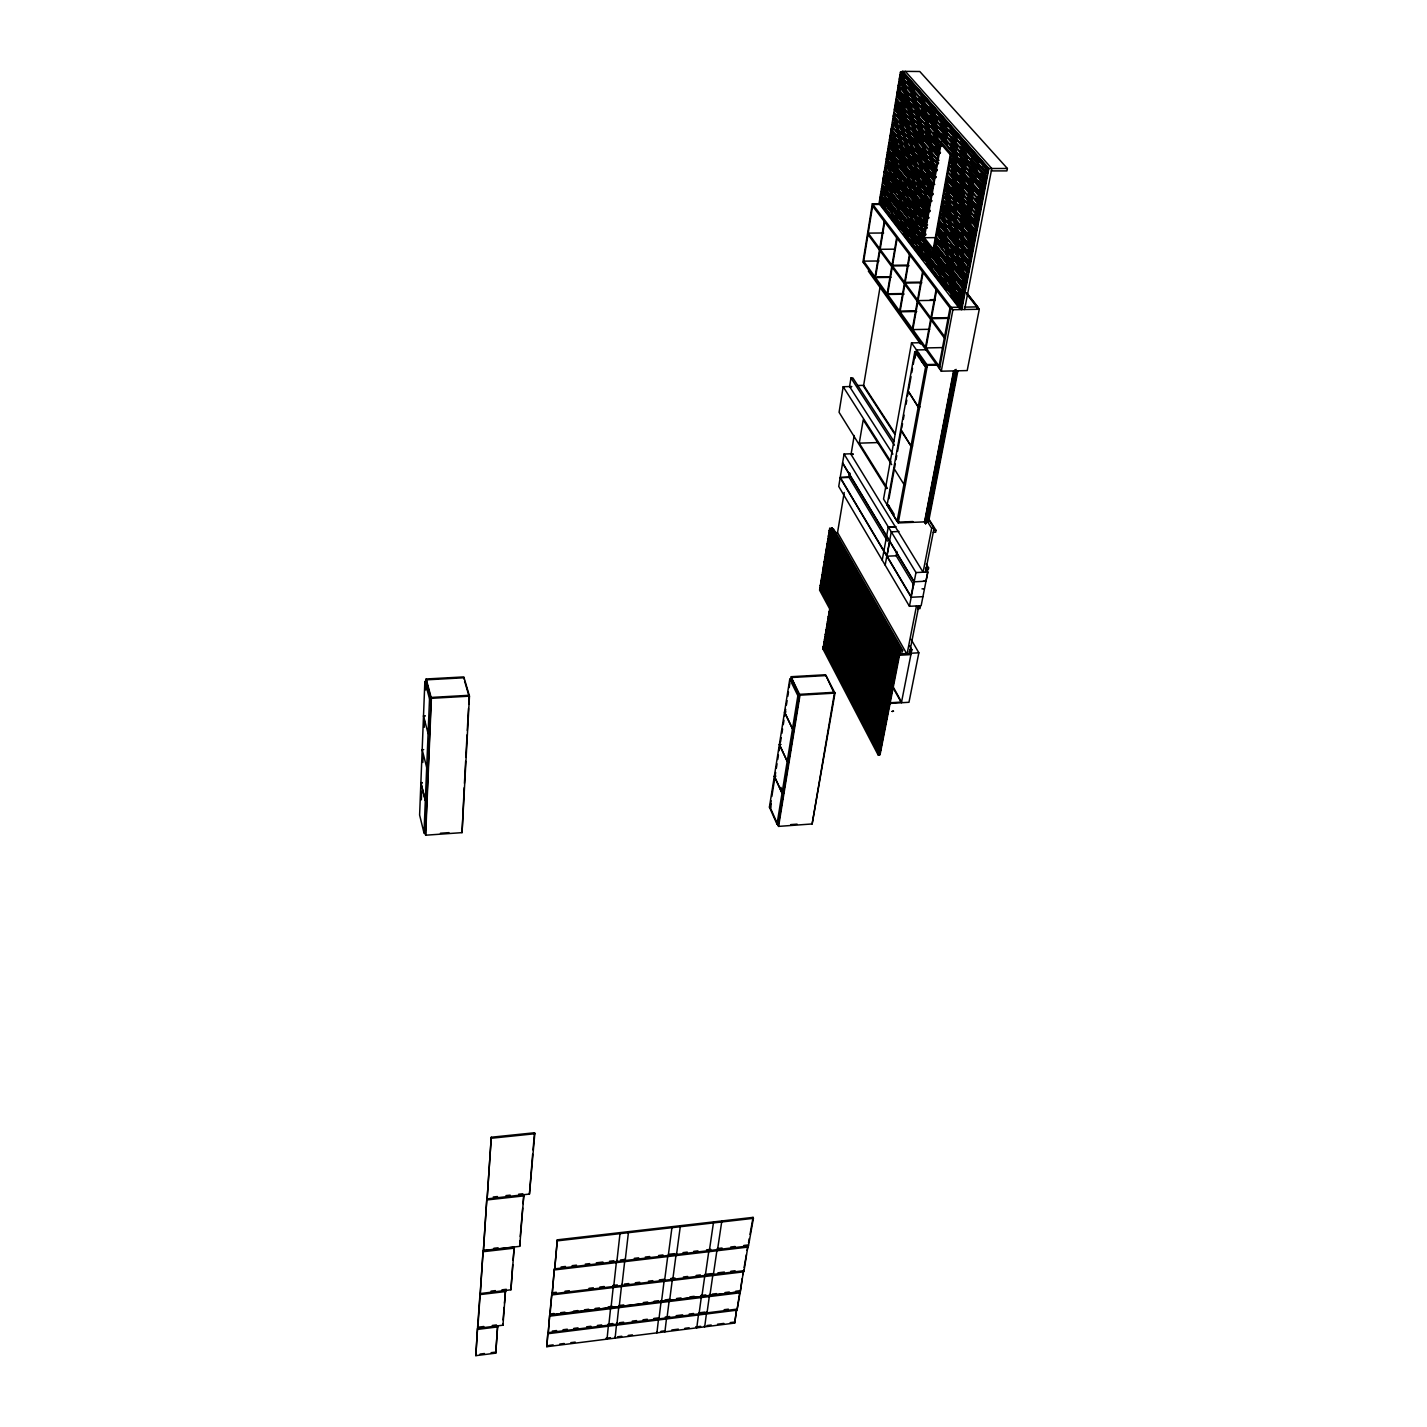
<?xml version="1.0" encoding="UTF-8"?>
<svg xmlns="http://www.w3.org/2000/svg" width="1427" height="1427" viewBox="0 0 1427 1427"><rect width="100%" height="100%" fill="white"/><g stroke="black" fill="none" stroke-linecap="round" stroke-linejoin="round"><path stroke-width="1.5" d="M426.37 681.464L424.854 681.535L419.609 815.013L423.997 832.904L425.46 832.815M421.357 799.833L421.696 791.057M422.838 762.482L423.105 755.9M424.229 727.324L424.497 720.742M425.728 689.972L426.156 678.984L463.811 676.915L469.465 696.162L462.045 832.637L425.674 835.205L423.944 828.249M426.227 684.246L426.388 679.841L464.06 677.771L464.007 679.038M423.997 832.904L429.527 698.855L424.854 681.535M425.442 834.296L431.15 697.446L469.198 695.288L468.734 704.082M425.674 835.205L431.382 698.32L426.156 678.984M464.203 787.704L462.045 832.637M464.435 783.316L465.63 761.304M465.862 756.899L467.057 734.887M467.289 730.499L468.484 708.488M504.48 1303.154L505.515 1290.525L502.982 1325.184L477.51 1328.376L475.833 1355.65L495.758 1353.135L497.631 1325.897L495.758 1353.135M477.599 1327.271L480.025 1293.576L510.92 1289.794L514.202 1247.127L483.111 1250.694L477.813 1328.269L477.599 1327.271L483.878 1326.504M491.263 1137.23L487.142 1198.698L491.263 1137.23L534.536 1132.77L534.804 1133.752L529.453 1194.06L486.821 1198.93L483.414 1250.516L519.713 1246.342L523.834 1194.863L523.067 1203.657M475.833 1355.65L477.51 1328.376M480.328 1293.433L483.111 1250.694M483.414 1250.516L486.821 1198.93M503.089 1319.975L504.123 1307.346M512.721 1264.661L510.92 1289.794M513.096 1260.273L514.202 1247.127M519.856 1240.955L519.713 1246.342M520.231 1236.567L522.692 1208.045M532.628 1154.3L529.453 1194.06M533.02 1150.001L534.536 1132.77M549.68 1315.141L548.253 1332.604L549.68 1315.141L739.775 1291.827L740.096 1292.791L737.188 1309.094L547.897 1332.711L546.809 1346.713L734.691 1323.061L736.671 1309.201L734.691 1323.061M742.807 1274.81L743.521 1270.851L740.292 1291.685L550.037 1315.016L549.787 1314.017L551.821 1293.932L744.038 1270.69L747.926 1246.092L747.159 1250.391M554.354 1268.906L552.195 1293.79L554.354 1268.906L748.462 1245.932L753.402 1218.337L753.064 1217.374L557.315 1239.831L554.728 1268.746L557.315 1239.831M546.809 1346.713L547.897 1332.711M550.037 1315.016L551.821 1293.932M668.3 1255.368L672.063 1226.667M769.421 807.129L789.773 679.163L791.164 679.091L799.281 695.609L778.339 824.092L777.001 824.182L769.421 807.129L770.758 807.04M770.455 805.149L771.151 800.797M771.846 796.444L775.664 772.506M776.359 768.154L777.037 763.802M777.733 759.449L778.428 755.097M779.124 750.727L779.82 746.375M780.515 742.022L781.211 737.67M781.889 733.317L782.585 728.965M783.28 724.613L783.976 720.26M784.672 715.908L785.706 709.38M786.402 705.027L787.098 700.675M787.793 696.322L788.489 691.952M789.167 687.6L789.862 683.248M770.491 808.181L771.186 803.829M881.208 203.74L872.325 203.793L862.96 261.997L941.267 371.198L967.203 370.574L979.279 309.267L966.561 292.981M851.634 386.503L843.179 386.735L839.076 412.296L886.542 488.658M863.46 262.693L872.842 204.471L881.725 204.418M777.001 824.182L797.871 695.698L789.773 679.163M959.729 308.767L879.05 203.526L879.424 201.136L960.21 306.234L959.729 308.767L961.423 308.731L954.699 299.973M962.083 305.36L960.371 305.396L879.567 200.333L879.96 197.943L881.529 197.943L892.339 211.927M962.726 301.989L961.013 302.007L880.084 197.14L880.477 194.75L882.047 194.732M961.655 298.635L880.602 193.947L880.994 191.539L962.155 296.085L961.655 298.635L963.368 298.6M899.385 209.198L883.099 188.328L881.511 188.328L881.119 190.736L962.315 295.246L964.028 295.211M964.67 291.821L962.957 291.839L881.654 187.526L882.047 185.118L923.572 238.255M892.214 192.146L884.151 181.889L882.564 181.889L882.171 184.315L923.715 237.417M925.962 234.082L924.304 234.099L882.707 181.086L883.099 178.66L885.15 178.66M924.892 230.782L883.224 177.858L883.616 175.432L925.338 228.266L926.997 228.266L918.899 218.028M899.242 189.202L885.739 172.185L884.151 172.203L883.759 174.629L925.481 227.446L927.14 227.428L924.446 224.021M926.069 224.093L884.276 171.383L884.669 168.957L886.274 168.957M926.676 220.757L884.811 168.136L885.204 165.693L927.122 218.242L928.781 218.224L922.003 209.751M900.883 179.356L887.326 162.446L885.739 162.446L885.329 164.89L927.265 217.403L928.923 217.386M927.853 214.05L885.864 161.626L886.274 159.182L887.862 159.182M926.034 205.595L930.119 210.661L928.46 210.679L886.399 158.361L886.791 155.918L888.397 155.918L897.922 167.708M929.048 207.307L886.934 155.097L887.326 152.635L889.413 152.635M929.655 203.918L887.469 151.815L887.862 149.353L889.467 149.353M931.92 200.529L930.243 200.547L888.004 148.533L888.397 146.071L890.002 146.071L906.395 166.174M930.85 197.14L888.539 145.251L888.932 142.771L890.537 142.771L919.291 177.876M897.94 147.819L891.072 139.489L889.467 139.471L889.075 141.951L931.456 193.751L933.115 193.751L930.386 190.397M932.063 190.344L889.61 138.651L890.02 136.171L891.625 136.171M932.669 186.937L890.145 135.351L890.555 132.872L892.16 132.872L894.997 136.296M933.258 183.512L890.68 132.033L891.09 129.554L892.696 129.554M933.882 180.087L891.233 128.715L891.625 126.218L893.248 126.236M936.166 176.663L934.489 176.663L891.768 125.398L892.178 122.9L934.935 174.076M897.191 122.972L894.337 119.565L892.713 119.565L892.303 122.062L935.095 173.22M937.378 169.777L935.702 169.777L892.856 118.726L893.266 116.211L894.872 116.229M936.308 166.335L893.391 115.373L893.801 112.876L936.772 163.73L938.449 163.73L935.595 160.341M908.892 124.738L895.978 109.522L894.354 109.522L893.944 112.037L936.933 162.874L938.609 162.874M937.539 159.396L894.497 108.666L894.907 106.151L896.513 106.169L906.591 117.977M938.163 155.935L895.032 105.313L895.442 102.78L897.066 102.798L905.717 112.894M940.464 152.457L938.77 152.457L895.585 101.941L895.995 99.408L897.619 99.426M912.638 112.804L898.172 96.037L896.548 96.019L896.138 98.552L939.394 148.961M941.695 145.465L940.001 145.465L896.691 95.181L897.101 92.63L898.725 92.648L911.764 107.703M940.625 141.969L897.244 91.792L897.654 89.241L899.278 89.259M984.862 186.669L983.096 186.669L897.797 88.403L898.207 85.852L899.831 85.852M982.65 179.731L985.558 183.048L983.792 183.048L898.35 84.996L898.76 82.445L900.383 82.463L906.199 89.098M986.253 179.427L984.487 179.427L898.903 81.589L899.313 79.038L900.954 79.038L905.307 84.015M986.949 175.789L985.183 175.806L899.456 78.182L899.866 75.613L901.507 75.631L904.415 78.931M987.645 172.168L985.879 172.168L900.009 74.757L900.437 72.188L902.06 72.206L988.162 169.421L986.396 169.438L900.437 72.188M893.98 441.407L852.847 377.905L850.974 377.959L849.564 386.556L892.892 454.125M778.197 825.519L799.584 694.343L834.563 692.291L812.141 823.95L778.589 826.394L770.116 807.325M778.589 826.394L799.994 695.181L790.915 676.719L825.555 674.757L834.991 693.112L812.141 823.95M887.166 163.481L888.218 156.97M887.63 163.481L888.343 159.146M899.135 93.147L899.848 88.795M819.883 588.192L819.562 590.082L886.06 713.643L887.576 713.554L819.883 588.192L821.292 588.12L825.519 595.969M884.901 705.045L888.076 710.931L886.577 711.021L819.99 587.567L820.293 585.676L821.702 585.605M887.077 708.398L820.4 585.034L820.703 583.144L887.451 706.436L887.077 708.398L888.593 708.309M876.731 680.251L822.541 580.539L821.131 580.611L820.81 582.501L887.576 705.776L889.092 705.687M889.735 702.387L888.218 702.494L821.328 579.326L821.649 577.436L823.058 577.364L827.321 585.177M890.234 699.765L888.718 699.854L821.756 576.793L822.059 574.885L823.486 574.813M824.324 569.712L822.897 569.783L822.576 571.692L889.735 694.557L891.269 694.467M891.768 691.827L890.252 691.917L823.004 569.141L823.308 567.232L824.735 567.161M825.573 562.042L824.164 562.095L823.843 564.022L891.269 686.601L892.803 686.512M893.32 683.854L891.786 683.943L824.253 561.453L824.574 559.527L826.001 559.473M825.002 556.958L893.837 681.178L892.303 681.268L824.681 558.885L825.002 556.958L826.429 556.905M894.354 678.503L892.82 678.592L825.109 556.316L825.412 554.389L826.839 554.318M894.872 675.827L893.338 675.916L825.519 553.747L825.841 551.803L827.268 551.75L831.584 559.491M895.389 673.152L893.855 673.241L825.948 551.161L826.269 549.217L827.696 549.163L829.854 553.034M828.552 543.972L827.125 544.026L826.804 545.97L894.89 667.854L896.424 667.765M896.941 665.071L895.407 665.143L827.232 543.384L827.553 541.422L828.98 541.368M895.924 662.449L827.66 540.779L827.981 538.817L896.317 660.416L895.924 662.449L897.458 662.36M828.391 536.213L828.088 538.175L896.459 659.738L897.993 659.649L828.391 536.213L829.836 536.16L829.515 538.122M898.511 656.937L896.977 657.026L828.498 535.571L828.819 533.609L830.264 533.555M899.046 654.226L897.494 654.315L828.926 532.949L829.265 530.987L830.692 530.933M898.029 651.586L829.372 530.345L829.693 528.365L831.12 528.311L899.955 649.463L898.421 649.553L898.029 651.586L899.563 651.515M822.22 582.43L822.541 580.539M826.608 557.012L828.391 548.753L827.714 552.873M823.522 578.345L824.235 573.975M852.882 453.732L844.07 454.018L838.737 486.429L909.445 606.297L921.146 605.708L927.818 571.959L925.534 568.285M875.036 276.945L884.223 221.381M884.686 221.988L875.5 277.569L890.983 277.373M918.81 605.851L909.32 654.137L907.019 654.262L837.542 532.556L844.213 492.493M926.926 520.784L931.688 528.258L923.091 572.173L851.045 454.428L854.202 435.503M880.263 285.775L863.496 386.218L894.586 433.915M887.433 541.118L848.958 477.082L849.654 473.033M849.832 473.336L849.154 477.385L840.164 477.724L911.193 597.253L909.445 606.243M879.603 754.812L900.098 648.786L832.03 527.901L900.776 648.75L880.049 754.776L878.104 754.901L822.933 648.928L823.236 647.073L824.645 647.002M878.604 752.368L823.343 646.449L823.664 644.594L878.978 750.441L878.604 752.368L880.102 752.261M824.075 642.114L823.754 643.969L879.103 749.817L880.584 749.71L824.075 642.114L825.484 642.043L832.672 655.742M881.083 747.159L879.585 747.266L824.182 641.49L824.485 639.635L825.912 639.546M880.084 744.698L824.592 639.011L824.913 637.138L880.459 742.771L880.084 744.698L881.583 744.609M826.429 636.442L826.75 634.569L825.323 634.64L825.02 636.513L880.566 742.129L882.082 742.04M882.564 739.471L881.065 739.561L825.43 634.016L825.751 632.143L827.161 632.072M883.063 736.903L881.565 736.992L825.858 631.519L826.162 629.646L827.589 629.575M828.017 627.059L826.59 627.131L826.269 629.022L882.064 734.406L883.563 734.316M826.697 626.507L827.018 624.634L828.427 624.562L828.124 626.435L826.697 626.507L882.564 731.837L884.062 731.73M884.562 729.143L883.063 729.251L827.125 623.991L827.446 622.118L828.855 622.047M827.856 619.603L885.061 726.557L883.563 726.664L827.535 621.476L827.856 619.603L829.283 619.532M883.491 720.082L885.561 723.971L884.062 724.06L827.963 618.961L828.284 617.07L829.711 616.999M886.06 721.366L884.562 721.456L828.391 616.446L828.712 614.555L830.139 614.484M886.577 718.762L885.061 718.851L828.819 613.913L829.141 612.022L830.568 611.951L832.654 615.84M887.416 488.373L859.268 443.155L863.21 419.841L891.679 464.631M896.638 237.738L887.148 293.801L903.559 293.534M897.137 238.38L887.612 294.444L904.04 294.194M909.427 254.559L899.581 311.122L916.205 310.818M909.927 255.219L900.062 311.782L916.705 311.496M922.93 596.682L911.193 597.253L915.973 572.53L844.07 454.018M924.054 239.379L941.303 142.218M739.775 1291.827L737.188 1309.094M740.292 1291.685L742.094 1278.788M744.091 1267.586L746.392 1254.69M748.515 1242.846L749.264 1238.6M750.031 1234.355L753.064 1217.374M912.37 328.923L922.556 271.861M923.073 272.539L912.87 329.601L929.708 329.28M922.466 342.676L911.514 342.908L883.545 499.04L898.243 522.942L928.567 521.711L957.838 371.109M898.528 521.39L897.084 521.444L887.095 505.194L914.796 351.791L916.544 352.112M932.937 250.76L950.596 152.974M888.985 498.665L894.087 470.482M894.515 468.092L895.264 463.9M896.031 459.708L896.78 455.516M897.547 451.324L901.329 430.365M901.757 427.993L902.542 423.712M903.309 419.413L904.094 415.132M906.02 404.394L906.805 400.113M907.572 395.832L908.357 391.533L918.203 407.087L919.684 407.034M908.767 389.214L911.032 376.728M911.782 372.572L912.531 368.416M913.28 364.26L915.545 351.773M951.203 153.67L933.526 251.491L923.501 238.666L940.714 141.541L951.203 153.67L952.915 153.67M888.165 506.549L888.45 505.015L891.643 510.224M915.01 358.213L916.509 349.954L927.514 349.704M936.469 244.374L937.218 240.218M938.734 231.905L939.858 225.662M946.797 187.436L948.384 178.66L946.69 178.643L977.602 215.352L979.35 215.334M882.225 560.151L888.29 526.866L896.031 526.67L888.397 527.045M885.168 565.146L891.286 531.807L898.974 531.486M886.97 556.031L889.645 541.404M925.517 347.225L936.076 289.663M936.611 290.359L926.034 347.938L943.069 347.564M897.084 521.444L925.588 367.042L914.796 351.791M898.047 520.605L897.761 522.157L912.923 521.551M926.587 366.275L926.89 364.581L937.45 364.331M898.243 522.942L927.407 365.312L911.514 342.908M896.923 551.446L896.138 555.62L913.762 584.945M939.037 366.043L949.99 307.982M939.519 368.755L951.113 307.34L959.889 307.197M941.267 371.198L952.915 309.713L872.325 203.793M960.371 305.396L960.853 302.863L879.96 197.943M961.013 302.007L961.495 299.474L880.477 194.75M962.315 295.246L962.797 292.696L881.511 188.328M962.957 291.839L963.457 289.289L933.597 251.081M965.33 288.415L963.617 288.432L964.099 285.882L934.203 247.745L935.862 247.727L953.557 270.256M965.99 285.008L964.277 285.025L964.759 282.457L934.81 244.392L936.968 244.374M963.903 278.122L966.632 281.583L964.92 281.601L965.419 279.032L935.416 241.038L937.075 241.02L942.551 247.923M967.292 278.158L965.58 278.176L966.079 275.607L936.023 237.667M967.952 274.733L966.24 274.751L966.721 272.165L936.629 234.296M968.612 271.291L966.9 271.308L967.381 268.722L937.236 230.924L938.912 230.906L947.153 241.217M969.272 267.848L967.56 267.866L968.041 265.279L937.842 227.553L939.519 227.535M969.932 264.387L968.219 264.405L968.719 261.819L938.467 224.164L940.143 224.146L958.034 246.389M970.61 260.927L968.879 260.963L969.379 258.358L939.073 220.757M968.505 254.06L971.27 257.466L969.539 257.484L970.039 254.88L939.679 217.368M971.93 253.988L970.199 254.024L970.699 251.402L940.304 213.961L941.981 213.943L944.745 217.35M972.608 250.51L970.877 250.528L971.377 247.923L940.928 210.536L942.605 210.536L950.917 220.721M973.268 247.032L971.537 247.049L972.037 244.427L941.535 207.111L943.229 207.111L971.002 241.02M973.945 243.535L972.215 243.553L972.715 240.931L942.159 203.686L943.836 203.686M974.605 240.039L972.875 240.057L973.375 237.417L942.783 200.262M975.283 236.525L973.553 236.543L974.052 233.903L943.408 196.819M973.16 229.64L975.961 233.011L974.213 233.029L974.73 230.389L944.014 193.376L945.709 193.358L949.9 198.407M976.639 229.497L974.891 229.515L975.408 226.857L944.656 189.916L946.85 189.898L949.651 193.269M974.516 222.612L977.317 225.965L975.569 225.983L976.086 223.326L945.28 186.455L946.975 186.455L970.806 214.942M977.994 222.434L976.246 222.451L976.764 219.794L945.905 182.977L947.599 182.977M975.854 215.548L978.672 218.884L976.924 218.902L977.441 216.244L946.529 179.517L948.224 179.499L963.707 197.871M977.602 215.352L978.119 212.677L947.153 176.02M977.21 208.449L980.028 211.785L978.28 211.785L978.797 209.127L947.796 172.542M980.724 208.217L978.976 208.235L979.475 205.542L948.42 169.046M977.156 199.673L981.401 204.65L979.653 204.65L980.171 201.974L949.044 165.55L950.757 165.532L956.429 172.168M982.097 201.064L980.331 201.082L980.848 198.389L949.686 162.036L951.399 162.036L982.614 198.371L980.848 198.389M983.31 197.461L981.027 197.479L981.544 194.786L950.328 158.504L952.023 158.504L956.304 163.445M983.471 193.876L981.722 193.876L982.24 191.182L950.953 154.99L952.665 154.99L965.49 169.795M981.312 186.991L984.166 190.273L982.4 190.273L982.918 187.579L897.654 89.241M983.096 186.669L983.613 183.958L898.207 85.852M983.792 183.048L984.309 180.337L898.76 82.445M984.487 179.427L985.005 176.716L899.313 79.038M985.183 175.806L985.7 173.077L899.866 75.613M985.879 172.168L986.396 169.438M991.319 170.919L1006.927 170.901L1007.391 168.475L919.791 71.511L902.203 71.35L988.34 168.511L961.263 309.57L950.489 295.532M961.78 309.57L988.875 168.511L902.685 71.35M878.104 754.901L878.479 752.992L823.236 647.073M879.103 749.817L879.46 747.891L880.958 747.802M879.585 747.266L879.96 745.34L824.485 639.635M880.566 742.129L880.941 740.203L825.323 634.64M881.065 739.561L881.44 737.634L825.751 632.143M881.565 736.992L881.94 735.066L826.162 629.646M882.064 734.406L882.439 732.479L826.59 627.131M882.564 731.837L882.938 729.893L827.018 624.634M883.063 729.251L883.438 727.306L827.446 622.118M883.563 726.664L883.937 724.702L885.436 724.613L883.367 720.724M884.062 724.06L884.437 722.116L828.284 617.07M884.562 721.456L884.936 719.511L828.712 614.555M885.061 718.851L885.436 716.907L829.141 612.022M885.561 716.247L885.935 714.285L829.569 609.49L829.248 611.38L885.561 716.247L887.077 716.158M886.06 713.643L886.452 711.681L887.951 711.591L884.776 705.705M886.577 711.021L886.952 709.058L820.293 585.676M887.576 705.776L887.969 703.796L821.131 580.611M888.218 702.494L888.593 700.514L821.649 577.436M888.718 699.854L889.11 697.874L822.059 574.885M889.235 697.214L889.61 695.234L822.469 572.334L822.166 574.243L889.235 697.214L890.751 697.125M889.735 694.557L890.127 692.577L822.897 569.783M890.252 691.917L890.644 689.919L823.308 567.232M890.769 689.259L891.144 687.261L823.736 564.664L823.415 566.59L890.769 689.259L892.285 689.17M891.269 686.601L891.661 684.603L824.164 562.095M891.786 683.943L892.178 681.945L824.574 559.527M892.303 681.268L892.696 679.27L894.212 679.181L890.983 673.348M892.82 678.592L893.213 676.594L825.412 554.389M893.338 675.916L893.73 673.901L825.841 551.803M893.855 673.241L894.247 671.225L826.269 549.217M894.372 670.547L894.765 668.514L826.697 546.612L826.376 548.557L894.372 670.547L896.37 670.422M894.89 667.854L895.282 665.82L827.125 544.026M895.407 665.143L895.799 663.127L827.553 541.422M896.459 659.738L896.852 657.704L898.386 657.633M896.977 657.026L897.369 654.993L828.819 533.609M897.494 654.315L897.886 652.282L829.265 530.987M964.581 309.516L991.783 168.511L905.378 71.386M953.539 371.216L924.535 522.014L925.57 523.655L955.448 370.699M953.896 371.341L924.785 521.997L925.838 523.655M954.895 369.932L925.302 522.817L926.462 522.211L956.09 369.361M925.57 523.655L955.394 369.914M831.566 529.417L833.796 529.328L902.649 650.213L902.31 651.978L899.92 652.103M927.568 521.89L956.714 371.145M928.923 516.574L928.567 521.711M929.762 512.204L948.83 414.026M949.686 409.656L956.036 376.924M907.019 654.262L916.473 605.958M925.445 572.066L934.079 528.151L928.121 518.822M977.103 308.571L977.441 306.894M911.175 653.227L901.418 702.726L888.379 679.395M909.695 645.896L911.889 649.713L911.532 651.479L909.231 651.604M926.284 564.093L928.62 567.875L928.246 569.73L925.891 569.837M927.728 517.323L936.023 530.345L935.648 532.253L933.258 532.342M911.086 639.385L918.845 652.799L908.981 702.28L889.52 703.457M480.043 1354.08L484.467 1353.527M491.102 1352.689L495.526 1352.136M548.771 1345.447L553.177 1344.894M559.794 1344.056L564.2 1343.503M570.8 1342.664L575.206 1342.111M606.047 1338.241L610.453 1337.688M617.499 1336.796L621.78 1336.261M628.201 1335.44L632.482 1334.905M660.969 1331.32L665.321 1330.785M671.832 1329.964L678.342 1329.143M684.853 1328.323L689.187 1327.77M695.698 1326.949L700.675 1326.325M706.989 1325.54L711.199 1325.005M717.531 1324.202L723.846 1323.418M730.16 1322.615L734.37 1322.08M552.303 1331.088L556.584 1330.553M563.023 1329.75L567.322 1329.215M573.761 1328.412L578.042 1327.877M586.64 1326.807L590.921 1326.272M597.36 1325.469L601.659 1324.934M608.098 1324.149L612.861 1323.543M619.318 1322.74L623.635 1322.205M632.25 1321.134L636.567 1320.599M643.024 1319.797L647.341 1319.262M653.798 1318.459L658.115 1317.924M665.232 1317.032L669.602 1316.497M676.148 1315.676L682.695 1314.856M689.241 1314.053L693.611 1313.5M700.158 1312.697L705.099 1312.073M724.149 1309.701L728.394 1309.183M548.129 1333.692L736.992 1310.164M549.787 1314.017L554.104 1313.5M560.597 1312.697L564.914 1312.18M573.565 1311.11L577.881 1310.575M584.374 1309.79L588.691 1309.255M595.166 1308.47L599.501 1307.935M608.134 1306.882L612.468 1306.347M619.443 1305.491L623.777 1304.956M643.309 1302.566L647.644 1302.03M654.155 1301.246L658.507 1300.711M665.018 1299.908L670.048 1299.284M676.648 1298.481L681.036 1297.946M689.83 1296.875L694.218 1296.322M700.818 1295.52L705.848 1294.913M712.251 1294.128L716.515 1293.593M725.041 1292.559L729.304 1292.024M735.708 1291.239L739.971 1290.722M549.912 1316.122L740.096 1292.791M492.261 1325.469L496.453 1324.952M477.742 1329.375L497.862 1326.896M551.946 1292.808L556.298 1292.273M565.021 1291.221L569.373 1290.704M588.994 1288.349L593.347 1287.814M599.893 1287.029L604.245 1286.512M612.968 1285.459L617.32 1284.942M624.384 1284.086L628.754 1283.551M635.318 1282.766L639.688 1282.249M648.447 1281.196L652.817 1280.661M659.381 1279.876L663.769 1279.341M670.708 1278.503L674.953 1278.003M683.426 1276.987L687.671 1276.469M696.144 1275.453L700.389 1274.935M706.74 1274.168L711.467 1273.615M717.906 1272.83L724.363 1272.063M730.82 1271.279L735.119 1270.761M552.071 1294.913L743.842 1271.814M491.031 1291.132L495.401 1290.614M501.947 1289.83L506.317 1289.312M480.239 1294.574L505.747 1291.524M561.079 1266.98L565.484 1266.462M572.084 1265.678L576.49 1265.16M585.302 1264.126L589.69 1263.608M596.308 1262.824L602.908 1262.057M609.507 1261.272L613.913 1260.754M620.513 1259.987L625.418 1259.399M634.266 1258.364L638.69 1257.847M645.307 1257.062L649.731 1256.545M658.56 1255.51L662.984 1254.975M669.62 1254.208L674.418 1253.637M682.98 1252.638L687.261 1252.121M693.683 1251.372L697.964 1250.873M706.526 1249.856L710.807 1249.356M717.745 1248.536L722.08 1248.036M730.767 1247.002L735.101 1246.502M743.788 1245.468L748.14 1244.968L748.462 1245.932M554.621 1269.905L748.265 1247.055M493.867 1248.286L498.13 1247.804M483.325 1251.693L514.451 1248.126M557.565 1240.83L753.402 1218.337M493.26 1197.003L497.488 1196.539M505.943 1195.612L510.17 1195.148M518.625 1194.221L522.871 1193.757M487.053 1199.929L524.084 1195.862M491.512 1138.229L534.804 1133.752M790.772 824.61L797.069 824.146M440.426 833.243L448.97 832.637M783.423 792.948L782.067 793.037L774.362 776.11L775.699 776.02M775.682 776.199L774.326 776.288L782.032 793.234L783.387 793.144L780.854 787.312M426.816 800.369L425.335 800.672L420.876 782.906L422.338 782.817M880.459 742.771L881.957 742.682L878.854 736.814M879.96 745.34L881.458 745.251M878.978 750.441L880.459 750.352L877.391 744.466M422.338 782.62L420.876 782.71L425.335 800.476M878.479 752.992L879.977 752.903M788.596 761.144L787.205 761.429L779.356 744.609L780.73 744.519M883.438 727.306L884.936 727.217L881.815 721.366M882.938 729.893L884.437 729.803M882.439 732.479L883.937 732.39M881.94 735.066L883.438 734.976M881.44 737.634L882.938 737.545M780.747 744.341L779.392 744.43L787.222 761.233M426.709 767.298L428.189 767.209M428.189 767.405L426.691 767.494L422.178 749.674M880.941 740.203L882.439 740.114M885.935 714.285L887.451 714.196L884.312 708.381M885.436 716.907L886.952 716.818M884.936 719.511L886.452 719.422M422.178 749.871L423.658 749.585M884.437 722.116L885.935 722.026L881.779 714.231M793.894 728.626L792.484 728.912L784.511 712.251L785.92 711.966M889.11 697.874L890.626 697.785M888.593 700.514L890.109 700.425M890.109 702.762L901.561 702.066L892.963 686.494M887.969 703.796L889.931 703.689M428.1 733.371L429.616 733.282M429.598 733.478L428.1 733.567L423.516 715.89L424.996 715.801M887.451 706.436L888.967 706.347M886.952 709.058L888.468 708.969L884.223 701.139M892.178 681.945L893.694 681.856L888.325 672.135M891.661 684.603L893.195 684.514L891.037 680.625M891.144 687.261L892.678 687.172M423.498 716.086L424.996 715.997M799.994 695.181L834.991 693.112M890.644 689.919L892.16 689.83M797.871 695.698L799.281 695.609M890.127 692.577L891.643 692.487L888.432 686.637M889.61 695.234L891.144 695.145M895.282 665.82L896.816 665.731L894.64 661.878M894.765 668.514L896.299 668.442M894.247 671.225L895.781 671.136M431.382 698.32L469.465 696.162M429.527 698.855L431.043 698.766L426.352 681.107M893.73 673.901L895.246 673.812M893.213 676.594L894.729 676.505M900.259 650.337L902.649 650.213M909.57 649.838L911.889 649.713M897.886 652.282L899.438 652.193M899.581 653.887L918.845 652.799M897.369 654.993L898.903 654.904M910.925 654.601L899.313 655.243L886.916 633.713M896.317 660.416L897.851 660.326L894.604 654.547M895.799 663.127L897.333 663.038M824.592 639.011L826.019 638.939M824.182 641.49L825.591 641.419M823.343 646.449L824.752 646.377M822.933 648.928L824.342 648.857M827.125 623.991L828.534 623.92M825.858 631.519L827.268 631.447M825.43 634.016L826.857 633.945M828.819 613.913L830.246 613.842M828.391 616.446L829.818 616.375M827.963 618.961L829.39 618.89M827.535 621.476L828.962 621.405M922.003 588.869L924.357 588.762M821.328 579.326L822.755 579.273M820.4 585.034L821.809 584.963M913.993 581.841L925.998 581.164L927.8 571.977L915.973 572.566M925.82 581.342L923.34 581.253M819.99 587.567L821.399 587.496M823.004 569.141L824.414 569.088M926.248 567.982L928.62 567.875M821.756 576.793L823.165 576.722M825.948 551.161L827.375 551.09M825.519 553.747L826.947 553.676M825.109 556.316L826.536 556.262M824.681 558.885L826.108 558.831M886.809 556.209L896.352 555.781M824.253 561.453L825.68 561.4M931.688 528.258L934.079 528.151M828.926 532.949L830.371 532.895M833.172 532.735L837.506 532.556M933.633 530.434L936.023 530.345M828.498 535.571L829.943 535.5M827.66 540.779L829.087 540.726M827.232 543.384L828.659 543.312M829.372 530.345L830.799 530.273M887.095 505.194L888.753 505.533M903.969 484.128L905.432 484.074M905.396 484.306L903.933 484.359L893.784 468.11M848.958 477.082L840.218 477.403L910.979 596.415L913.833 581.574L842.554 463.169M851.045 454.428L853.257 454.339M859.268 443.155L877.783 442.566M912.495 445.902L911.032 445.938L900.651 430.169M912.459 446.134L910.979 446.169L901.382 430.133M919.737 406.802L918.239 406.838L908.393 391.301M857.609 385.504L863.638 385.344L895.068 433.558M849.707 386.788L851.58 386.753M927.407 365.312L937.985 365.062M925.588 367.042L927.104 367.007L916.205 351.631M917.329 353.236L918.827 353.2M948.063 317.65L930.886 317.971L918.06 300.598L935.024 300.33M948.598 318.346L931.403 318.667L944.603 336.54M930.279 299.706L934.507 299.634M961.495 299.474L963.207 299.456L957.802 292.464M960.853 302.863L962.565 302.827M960.21 306.234L961.905 306.199L938.984 276.428M964.277 307.126L977.78 306.894L966.828 292.892M952.915 309.713L979.279 309.267M964.099 285.882L965.811 285.846L961.727 280.655M963.457 289.289L965.169 289.271L946.137 264.958M962.797 292.696L964.509 292.66L961.798 289.182M962.155 296.085L963.867 296.067M967.381 268.722L969.111 268.704M870.309 271.112L868.365 271.13L920.593 344.05M966.721 272.165L968.451 272.147L956.108 256.664M877.248 276.909L890.519 276.731M966.079 275.607L967.791 275.589M965.419 279.032L967.131 279.014L957.571 266.92M921.343 282.118L904.593 282.368L892.446 265.939L908.999 265.743M921.842 282.796L905.075 283.028L917.561 299.92M964.759 282.457L966.989 282.421L956.072 268.597M970.039 254.88L972.286 254.862L968.13 249.743M969.379 258.358L971.109 258.341L950.4 232.708M879.014 260.98L863.71 261.159L939.822 367.131M968.719 261.819L970.431 261.801M908.517 265.083L891.982 265.297L880.174 249.315L894.479 249.154M968.041 265.279L969.771 265.261L954.645 246.389M972.715 240.931L974.445 240.913L967.488 232.458M936.629 243.535L934.953 243.553L964.92 281.601M972.037 244.427L973.767 244.409M971.377 247.923L973.107 247.906L967.56 241.109M970.699 251.402L972.429 251.384M976.086 223.326L977.816 223.308M927.586 224.931L925.927 224.931L884.151 172.203M939.679 226.679L938.003 226.697L968.219 264.405M975.408 226.857L977.673 226.839M939.055 230.068L937.378 230.086L967.56 267.866M974.73 230.389L976.46 230.371M883.634 232.993L868.205 233.118L879.71 248.69M974.052 233.903L975.8 233.903L960.442 215.352M925.802 234.92L924.161 234.938L882.564 181.889M934.471 237.631L924.357 237.72L933.24 249.083M973.375 237.417L975.123 237.399M978.797 209.127L980.545 209.109L976.318 204.115M978.119 212.677L979.867 212.677L967.185 197.675M977.441 216.244L979.19 216.226L974.962 211.214M976.764 219.794L978.494 219.776L974.284 214.763M880.602 193.947L882.189 193.947M981.544 194.786L983.292 194.768M880.084 197.14L881.672 197.14L884.365 200.636M879.567 200.333L881.137 200.333M931.76 201.385L930.101 201.385L887.862 149.353M980.171 201.974L981.919 201.956L977.673 196.997M943.996 202.83L942.319 202.83L972.875 240.057M879.05 203.526L880.62 203.526M979.475 205.542L981.241 205.542L975.586 198.906M943.372 206.255L941.695 206.255L972.215 243.553M883.224 177.858L884.811 177.858M984.309 180.337L986.075 180.337M882.707 181.086L884.276 181.086M947.76 182.103L946.065 182.121L976.924 218.902M983.613 183.958L985.379 183.958L959.283 154.027M934.792 184.368L933.115 184.368L890.555 132.872M881.654 187.526L883.242 187.526M982.918 187.579L984.684 187.561M982.24 191.182L983.988 191.182L968.327 173.077M884.811 168.136L886.399 168.136M988.34 168.511L1007.391 168.475M937.236 170.634L935.541 170.634L892.713 119.565M884.276 171.383L885.864 171.383L888.575 174.79M985.7 173.077L987.466 173.077L981.633 166.46M985.005 176.716L986.771 176.698L970.77 158.504M888.004 148.533L889.592 148.533M887.469 151.815L889.057 151.815M886.934 155.097L888.522 155.097M886.399 158.361L887.986 158.361M939.073 160.27L937.378 160.27L894.354 109.522M885.864 161.626L887.469 161.626L890.18 165.015M890.68 132.033L892.285 132.033M890.145 135.351L891.75 135.351M889.61 138.651L891.215 138.651M888.539 145.251L890.145 145.251M941.552 146.339L939.858 146.339L896.548 96.019M892.856 118.726L894.461 118.726L897.333 122.133M891.768 125.398L893.373 125.398M891.233 128.715L892.838 128.715M895.585 101.941L897.208 101.959M895.032 105.313L896.655 105.313M894.497 108.666L896.102 108.684L901.864 115.444M893.391 115.373L895.014 115.391M897.797 88.403L899.42 88.403M897.244 91.792L898.867 91.81L908.999 103.511M896.691 95.181L898.314 95.181M900.009 74.757L901.65 74.775L904.557 78.075M899.456 78.182L901.079 78.2M898.903 81.589L900.526 81.607M898.35 84.996L899.973 85.014M907.483 81.375L911.853 86.334M943.907 122.651L946.832 125.951M954.11 134.192L957.035 137.491M962.868 144.091L968.683 150.709M973.071 155.65L978.886 162.25M907.34 82.231L914.618 90.49M920.451 97.107L924.821 102.048M929.191 107.007L935.006 113.607M937.931 116.925L946.672 126.825M949.579 130.125L956.875 138.383M959.782 141.683L978.726 163.16M902.542 79.841L905.449 83.158M912.727 91.435L915.635 94.735M921.45 101.353L927.282 107.97M930.19 111.27L937.468 119.547M908.214 87.315L915.492 95.591M918.399 98.909L937.307 120.421M940.215 123.739L947.492 132.015M951.863 136.974L956.215 141.951M960.585 146.91L966.4 153.527M944.121 131.338L947.011 134.655M952.826 141.291L957.196 146.267M961.548 151.244L967.363 157.88M970.271 161.197L976.068 167.815M910.551 94.075L916.366 100.711M920.718 105.687L926.533 112.323M929.441 115.641L936.701 123.935M939.608 127.253L946.868 135.547M949.758 138.865L957.035 147.159M959.925 150.477L967.185 158.772M970.092 162.089L977.352 170.384M980.26 173.702L984.612 178.678M904.326 89.99L908.678 94.985M913.03 99.961L918.827 106.615M921.735 109.933L928.977 118.245M973.945 169.759L976.853 173.077M901.275 87.529L908.535 95.841M911.425 99.159L918.685 107.471M921.574 110.807L937.539 129.09M941.874 134.084L946.226 139.061M950.578 144.056L956.375 150.709M916.794 108.398L919.684 111.716M925.481 118.387L928.388 121.723M934.168 128.376L938.52 133.371M942.855 138.365L947.207 143.36M951.541 148.354L957.339 155.026M960.246 158.361L966.025 165.015M903.63 94.253L909.409 100.925M912.299 104.26L928.228 122.579M931.117 125.915L947.046 144.252M949.936 147.57L957.178 155.918M960.068 159.235L965.865 165.907M968.755 169.242L975.997 177.572M978.886 180.908L983.239 185.902M957.107 159.039L952.826 154.098L951.113 154.098L982.4 190.273M962.797 165.603L965.651 168.903M971.341 175.467L975.622 180.408M914.653 111.056L919.006 116.069M924.785 122.776L929.138 127.788M933.472 132.8L937.824 137.83M897.101 92.63L940.482 142.843M940.982 143.966L950.275 154.722M901.204 98.534L904.094 101.888M908.428 106.918L912.781 111.948M917.115 116.978L921.45 122.009M925.784 127.039L930.136 132.069M934.471 137.081L938.805 142.111M915.528 116.158L921.307 122.865M924.197 126.218L929.976 132.925M932.866 136.279L938.663 142.985M960.567 168.404L964.83 173.345M969.094 178.286L973.357 183.227M979.029 189.827L981.883 193.127M950.489 157.63L981.722 193.876M951.559 161.144L957.232 167.744M961.495 172.703L965.74 177.661M970.003 182.602L974.266 187.561M979.939 194.161L982.775 197.461M900.508 102.78L904.843 107.828M907.715 111.181L913.494 117.906M916.384 121.277L922.163 128.002M925.053 131.355L939.483 148.158M949.847 161.144L981.027 197.479M895.995 99.408L939.234 149.835M901.525 107.007L905.86 112.055M910.176 117.103L914.511 122.151M917.383 125.522L923.162 132.247M926.034 135.619L931.813 142.361M908.607 116.265L914.368 123.007M917.24 126.379L923.001 133.121M925.891 136.475L931.653 143.217M934.542 146.589L940.304 153.331L938.609 153.331L895.442 102.78M959.247 175.467L964.92 182.103M967.756 185.403L973.428 192.021M949.205 164.658L980.331 201.082M929.762 144.127L932.652 147.498M951.702 169.831L957.356 176.466M960.193 179.766L965.847 186.402M968.665 189.72L972.911 194.696M909.463 121.349L915.224 128.109M918.096 131.48L938.252 155.115M951.541 170.705L972.75 195.588M948.58 168.172L979.653 204.65M894.907 106.151L938.003 156.809M911.782 128.127L923.269 141.665M929.013 148.426L931.885 151.815M950.899 174.201L956.554 180.854M959.372 184.172L963.6 189.167M967.845 194.143L972.072 199.138M947.938 171.668L978.976 208.235M899.866 117.121L902.738 120.51M907.037 125.594L909.909 128.983M914.208 134.067L918.524 139.15M922.823 144.234L925.695 147.623M929.994 152.707L932.866 156.096M954.663 181.818L957.481 185.135M960.3 188.471L964.527 193.466M968.755 198.46L972.982 203.455M896.852 114.57L909.766 129.821M912.638 133.21L925.552 148.479M928.406 151.868L932.723 156.952M951.684 179.356L964.367 194.34M947.314 175.164L978.28 211.785M899.171 121.313L903.469 126.414M906.341 129.821L910.622 134.905M913.494 138.312L917.793 143.396M922.092 148.497L926.391 153.599M929.245 156.988L933.543 162.089M966.525 201.207L972.144 207.878M893.266 116.211L936.166 167.191M900.187 125.54L904.486 130.642M907.34 134.049L913.066 140.845M915.92 144.252L920.219 149.353M923.073 152.76L927.372 157.862M930.226 161.269L934.524 166.37M961.816 198.835L964.616 202.17M967.435 205.506L971.644 210.536M900.045 126.379L904.343 131.48M907.197 134.887L927.211 158.718M930.083 162.125L934.364 167.227M951.809 187.989L964.456 203.044M967.256 206.398L971.484 211.41M949.936 188.935L947.118 185.581L945.423 185.581L976.246 222.451M954.146 193.947L956.946 197.301M893.784 122.9L898.065 128.02M900.919 131.427L905.2 136.546M908.071 139.953L912.352 145.072M915.206 148.497L935.184 172.364M973.606 218.295L976.425 221.631M967.506 214.211L971.716 219.259M953.86 198.299L956.661 201.653M896.085 129.643L900.366 134.78M903.22 138.187L907.501 143.324M910.355 146.749L914.618 151.868M917.472 155.293L921.753 160.413M924.607 163.837L928.888 168.975M931.724 172.382L936.005 177.519L934.328 177.519L891.625 126.218M946.333 189.916L949.133 193.269M953.343 198.299L956.144 201.653M958.944 205.024L977.138 226.857M944.799 189.042L975.569 225.983M898.528 135.565L901.382 138.99M905.646 144.127L908.5 147.552M912.763 152.689L915.617 156.114M919.88 161.251L922.734 164.676M927.015 169.813L929.851 173.238M947.278 194.179L950.061 197.55M954.271 202.58L957.053 205.952M896.977 134.691L901.24 139.828M904.094 143.253L933.971 179.231M952.701 201.778L970.877 223.647M944.175 192.502L974.891 229.515M891.09 129.554L933.722 180.944M897.851 139.739L902.114 144.876M904.95 148.319L909.213 153.474M912.049 156.899L916.312 162.054M919.166 165.478L922.003 168.921M926.266 174.058L929.102 177.501M945.084 196.801L950.667 203.544M953.468 206.915L956.251 210.286M943.55 195.963L974.213 233.029M893.177 137.063L897.422 142.218M900.276 145.661L904.522 150.816M907.358 154.259L917.293 166.299M920.147 169.742L924.393 174.897M927.229 178.339L931.492 183.494M946.012 201.082L951.595 207.825M954.378 211.214L957.16 214.585M961.352 219.651L964.135 223.022M892.999 137.848L897.101 142.843M899.848 146.16L916.33 166.138M920.451 171.133L931.439 184.458M945.851 201.938L957 215.441M959.8 218.83L973.731 235.723M942.926 199.405L973.553 236.543M890.02 136.171L932.509 187.793M914.529 166.995L918.649 172.007M922.752 177.002L925.499 180.337M900.669 151.155L904.789 156.167M907.536 159.503L911.639 164.497M914.386 167.833L930.832 187.847M945.227 205.381L950.792 212.141M953.575 215.531L956.358 218.92M960.532 223.985L963.314 227.375M889.467 139.471L931.902 191.2M896.156 148.64L900.259 153.652M903.006 156.988L907.108 162M947.546 211.339L951.72 216.422M954.485 219.812L958.659 224.895M961.441 228.284L964.224 231.673M968.38 236.757L971.163 240.146M922.02 181.229L924.767 184.565M927.496 187.9L932.973 194.589L931.296 194.607L888.932 142.771M891.5 146.927L895.603 151.94M916.116 177.055L920.219 182.067M922.948 185.421L927.051 190.451M945.53 213.069L942.765 209.68L941.071 209.68L971.537 247.049M910.497 171.186L931.01 196.32M953.7 224.128L957.856 229.212M960.621 232.619L963.403 236.008M888.397 146.071L930.707 197.996M901.882 163.623L908.714 172.025M954.609 228.409L958.748 233.511M961.53 236.9L964.295 240.307M892.196 152.707L894.925 156.078M899.01 161.108L914.029 179.57M916.758 182.924L920.843 187.954M923.572 191.307L926.301 194.661M947.528 220.757L951.666 225.858M954.449 229.265L969.664 247.977M940.464 213.105L970.877 250.528M890.43 153.492L897.244 161.893M901.329 166.941L904.058 170.312M924.5 195.517L928.585 200.547M942.908 218.206L945.673 221.613M900.312 166.085L909.855 177.858M912.584 181.211L915.313 184.582M943.247 219.044L946.012 222.469M948.777 225.876L958.462 237.81M961.227 241.217L963.992 244.623M888.932 152.635L897.101 162.732M899.831 166.085L909.374 177.858M912.085 181.229L914.814 184.582M917.543 187.954L921.628 192.984M924.357 196.355L928.442 201.403M941.374 217.35L945.512 222.469M948.277 225.876L957.945 237.81M960.71 241.217L963.475 244.641M967.613 249.743L971.769 254.862M939.84 216.512L970.199 254.024M887.326 152.635L929.494 204.774M907.572 178.66L917.115 190.451M956.09 238.684L958.855 242.108M961.602 245.515L964.367 248.922M907.447 179.499L927.853 204.774M943.515 224.164L946.262 227.589M939.234 219.919L969.539 257.484M886.791 155.918L928.906 208.146M896.156 168.493L900.223 173.541M902.934 176.93L905.663 180.301M944.424 228.427L947.171 231.852M890.573 162.553L910.943 187.882M913.672 191.254L916.384 194.625M920.451 199.691L929.958 211.499L928.299 211.517L886.274 159.182M960.799 249.814L963.546 253.239M938.609 223.308L968.879 260.963M892.892 168.386L895.603 171.775M911.889 192.056L918.667 200.511M961.691 254.113L964.438 257.538M903.594 182.745L906.323 186.116M909.035 189.506L928.014 213.176M943.639 232.672L946.404 236.097M885.739 162.446L927.711 214.888M901.828 183.512L908.607 191.985M911.318 195.374L914.029 198.763M941.802 233.511L947.296 240.378M886.791 165.693L890.858 170.776M893.57 174.165L896.281 177.554M898.992 180.944L919.291 206.362M949.9 244.659L958.123 254.969M960.87 258.394L963.617 261.837M890.448 173.22L898.564 183.405M901.275 186.794L903.987 190.201M916.152 205.47L920.219 210.554M922.912 213.961L925.624 217.35M961.762 262.693L964.509 266.135M888.967 172.346L907.893 196.105M911.96 201.207L925.481 218.188M938.306 234.296L947.885 246.336M950.632 249.779L953.379 253.221M936.772 233.457L966.9 271.308M884.669 168.957L926.515 221.595M907.483 198.585L910.176 201.992M912.87 205.381L915.581 208.788M944.692 245.426L948.794 250.599M951.524 254.042L954.271 257.502M901.935 192.609L904.629 195.998M907.34 199.405L920.825 216.422M923.537 219.812L926.23 223.218M940.429 241.109L963.689 270.416M936.166 236.828L966.24 274.751M897.476 189.952L900.169 193.358M963.189 272.985L965.936 276.428M885.204 175.432L889.253 180.551M891.946 183.958L910.818 207.807M913.512 211.214L916.205 214.621M945.28 251.384L948.01 254.827M950.739 258.287L953.468 261.747M935.559 240.2L965.58 278.176M887.505 181.265L891.536 186.384M910.39 210.286L917.115 218.813M947.546 257.377L954.36 266.011M893.231 188.899L895.924 192.324M898.618 195.731L901.311 199.156M904.005 202.563L906.698 205.987M916.116 217.939L922.859 226.465M884.686 178.66L895.442 192.324M898.136 195.731L900.829 199.156M903.523 202.563L906.216 205.987M908.91 209.394L922.359 226.465M946.012 256.485L966.471 282.439M883.099 178.66L924.75 231.602M900.419 201.599L903.095 205.024M905.788 208.449L908.482 211.856M936.023 246.889L938.734 250.349M898.939 200.708L912.37 217.814M915.064 221.239L917.739 224.645M920.433 228.07L924.464 233.207M934.346 246.907L964.277 285.025M890.466 192.877L898.528 203.151M913.28 221.988L918.649 228.837M951.738 271.059L955.805 276.267M884.972 186.83L887.648 190.255M890.341 193.68L907.768 215.959M910.462 219.383L918.506 229.676M921.2 233.1L923.875 236.525M935.256 251.063L939.341 256.271M933.74 250.242L963.617 288.432M967.185 294.658L976.764 306.912M887.309 192.734L890.02 196.213M909.017 220.543L915.813 229.248M937.521 257.056L940.25 260.535M942.962 263.995L945.673 267.473M907.518 219.633L929.227 247.46M933.312 252.668L955.02 280.495M897.619 209.894L905.753 220.329M924.714 244.713L931.492 253.417M951.827 279.531L955.894 284.758M958.605 288.254L961.316 291.732M882.582 191.539L885.293 195.017M888.004 198.496L890.698 201.992M897.476 210.697L915.099 233.35M917.793 236.828L920.504 240.307M923.215 243.803L944.888 271.665M948.955 276.892L962.511 294.319M888.95 202.67L897.066 213.122M913.316 234.064L921.432 244.534M940.375 268.954L945.78 275.928M884.758 198.228L900.99 219.169M903.701 222.666L906.395 226.144M909.106 229.64L930.743 257.574M937.503 266.296L955.091 288.985M904.629 226.839L908.678 232.084M928.941 258.305L937.057 268.775M953.272 289.752L955.965 293.248M958.676 296.745L961.37 300.241M895.032 215.423L897.744 218.92M900.437 222.416L916.651 243.393M919.345 246.889L922.038 250.385M924.75 253.881L940.946 274.858M943.657 278.354L946.351 281.85M949.062 285.346L961.209 301.079M897.333 221.346L900.027 224.842M917.561 247.602L922.966 254.595M941.838 279.103L947.243 286.113M881.012 201.136L885.061 206.38M891.804 215.138L907.982 236.151M910.676 239.665L913.369 243.161M916.063 246.657L932.241 267.67M883.313 207.022L891.393 217.546M907.554 238.594L910.248 242.091M935.844 275.411L938.538 278.925M889.039 214.835L899.813 228.873M913.298 246.407L924.072 260.445M937.539 277.997L946.957 290.27M880.495 204.311L899.331 228.873M903.38 234.135L923.572 260.445M926.266 263.959L946.458 290.27M872.575 206.059L950.792 309.035M867.991 234.51L879.478 250.064M879.942 250.706L891.732 266.688M892.214 267.348L904.343 283.777M904.825 284.437L917.293 301.347M917.811 302.025L930.618 319.398M931.135 320.112L944.335 337.985M921.236 360.763L925.035 366.15M850.974 377.959L894.444 445.206M843.179 386.735L891.072 461.973M892.018 510.812L894.194 514.344M842.626 462.847L914.208 581.717M831.816 527.919L900.562 648.768M842.483 548.61L844.659 552.445M861.016 581.235L863.192 585.088M865.368 588.923L867.545 592.758M829.693 528.365L898.475 649.588M831.78 532.86L838.327 544.4M841.609 550.18L843.785 554.033M850.331 565.574L862.336 586.747M871.059 602.14L875.429 609.846M877.605 613.699L879.799 617.552M889.61 634.872L893.98 642.56M896.156 646.413L898.35 650.266M831.352 535.482L834.617 541.261M836.793 545.114L847.103 562.969M849.868 568.231L853.15 574.011M855.326 577.864L865.6 595.648M868.401 600.963L878.211 618.301M881.904 624.473L884.08 628.326M833.1 541.939L837.453 549.663M839.629 553.515L842.893 559.295M846.157 565.074L848.334 568.927M852.686 576.651L855.95 582.43M858.126 586.283L862.479 594.007M864.655 597.859L866.831 601.712M871.183 609.418L875.536 617.142M877.712 620.995L880.976 626.774M887.505 638.351L894.033 649.909M830.496 540.69L832.672 544.561M835.919 550.34L840.271 558.064M848.958 573.493L851.134 577.364M855.486 585.07L858.751 590.867M861.997 596.647L864.173 600.517M873.948 617.873L878.301 625.597M886.988 641.044L891.34 648.75M864.905 604.442L867.081 608.294M831.156 545.221L835.491 552.962M838.737 558.742L840.913 562.613M844.178 568.41L848.512 576.133M851.758 581.931L853.935 585.783M858.269 593.507L861.533 599.304M864.78 605.102L866.956 608.954M871.291 616.696L881.065 634.07M887.576 645.664L894.087 657.241M833.974 553.622L838.309 561.364M846.978 576.829L851.313 584.553M854.559 590.35L856.717 594.221M861.052 601.944L864.316 607.759M867.562 613.556L869.721 617.409M874.055 625.151L878.39 632.875M881.636 638.672L883.812 642.542M830.282 550.43L834.617 558.171M836.775 562.042L840.021 567.839M843.268 573.636L845.444 577.507M849.761 585.248L854.095 592.99M857.342 598.787L861.676 606.529M864.923 612.326L867.081 616.196M870.327 622.011L872.486 625.882M876.82 633.606L881.137 641.347M884.383 647.162L888.718 654.886M891.964 660.701L894.123 664.572M833.1 558.831L835.259 562.702M838.505 568.517L842.822 576.258M846.068 582.073L848.227 585.944M852.543 593.686L856.878 601.427M860.106 607.242L864.441 614.983M867.67 620.799L869.846 624.669M874.162 632.411L878.479 640.152M881.725 645.967L883.884 649.838M834.831 565.306L838.059 571.121M841.306 576.936L845.622 584.678M848.851 590.493L853.168 598.252M855.326 602.123L859.643 609.882M870.434 629.253L872.593 633.124M876.909 640.884L881.226 648.625M884.455 654.44L888.771 662.199M892.018 668.014L894.176 671.885M837.738 573.065L839.897 576.936M830.086 560.133L834.385 567.892M837.631 573.708L839.772 577.596M844.088 585.355L848.405 593.115M851.634 598.93L855.95 606.689M858.091 610.56L862.407 618.319M873.181 637.708L875.34 641.597M881.797 653.227L883.955 657.116M888.272 664.857L892.588 672.616M827.499 558.849L829.658 562.72M840.414 582.127L842.572 586.015M846.871 593.775L851.17 601.534M854.398 607.367L859.785 617.07M863.014 622.885L867.313 630.663M870.541 636.478L872.7 640.366M876.999 648.126L881.297 655.885M884.526 661.7L888.843 669.477M829.23 565.306L832.44 571.121M835.669 576.954L839.968 584.731M843.196 590.546L845.337 594.435M849.636 602.212L853.935 609.971M858.233 617.748L862.532 625.508M873.288 644.933L875.429 648.821M879.728 656.598L884.027 664.358M829.872 569.819L834.171 577.596M838.452 585.373L842.751 593.15M845.961 598.983L850.26 606.76M854.559 614.538L858.84 622.297M862.069 628.13L865.279 633.963M884.597 668.96L886.756 672.848M826.233 566.555L828.373 570.443M832.654 578.22L836.953 585.998M841.234 593.793L845.515 601.57M848.726 607.403L854.095 617.142M857.306 622.975L861.587 630.752M864.816 636.585L870.167 646.324M873.378 652.157L875.518 656.045M879.817 663.823L884.098 671.618M829.016 574.956L831.156 578.845M835.437 586.64L839.718 594.417M843.999 602.212L848.28 610.007M852.561 617.784L856.842 625.579M860.053 631.412L865.404 641.151M876.107 660.63L878.247 664.518M884.669 676.202L886.809 680.108M831.798 583.358L833.939 587.264M838.202 595.059L842.483 602.854M846.764 610.649L851.027 618.444M855.308 626.239L859.589 634.034M864.923 643.773L868.133 649.624M871.344 655.457L875.607 663.252M879.888 671.047L884.169 678.842M826.037 576.169L830.3 583.982M834.563 591.777L838.844 599.572M843.107 607.385L847.37 615.18M849.511 619.086L855.915 630.788M859.125 636.638L864.459 646.377M867.652 652.228L869.792 656.135M876.196 667.836L878.336 671.742M884.74 683.444L886.863 687.332M828.802 584.571L833.065 592.383M837.328 600.196L841.591 607.991M845.854 615.804L850.117 623.617M854.381 631.43L859.714 641.187M866.118 652.888L868.24 656.795M874.644 668.496L876.767 672.402M831.566 592.99L836.9 602.765M840.093 608.615L845.408 618.39M848.601 624.241L853.935 634.016M860.32 645.735L862.443 649.642M867.759 659.399L870.952 665.267M876.285 675.025L878.408 678.931M884.794 690.65L886.916 694.557M826.144 586.39L828.284 590.296M834.652 602.016L836.775 605.94M842.091 615.715L848.476 627.434M850.599 631.34L856.985 643.078M859.108 646.984L865.475 658.721M867.616 662.627L873.984 674.365M880.37 686.084L882.492 690.008M878.925 683.943L889.485 703.707M834.956 605.922L837.078 609.828M843.446 621.566L845.587 625.472M880.602 690.026L882.724 693.95M824.235 586.979L829.551 596.771M834.849 606.546L836.971 610.471M843.339 622.208L845.462 626.114M856.075 645.682L858.198 649.606M861.391 655.475L866.688 665.25M871.986 675.042L874.109 678.949M880.477 690.686L882.6 694.61M827 595.398L831.245 603.229M837.595 614.983L839.718 618.89M855.611 648.268L859.857 656.099M866.207 667.836L868.329 671.76M878.925 691.346L881.048 695.252M823.504 591.42L825.627 595.327M852.097 644.308L854.202 648.233M860.552 659.987L862.675 663.912M831.87 607.724L833.992 611.648M840.342 623.403L845.622 633.196M849.868 641.044L854.095 648.875M860.445 660.63L862.568 664.554M880.548 697.874L882.671 701.781M834.117 615.233L838.309 622.993M844.588 634.64L849.814 644.344M853.988 652.103L860.267 663.751M864.441 671.511L869.667 681.214M874.912 690.918L880.138 700.621M836.828 623.599L844.142 637.191M848.316 644.968L854.577 656.616M858.751 664.376L863.977 674.097M868.151 681.856L875.465 695.448M881.725 707.096L885.899 714.873M831.174 616.428L837.435 628.076M841.609 635.853L846.817 645.575M850.991 653.352L858.287 666.944M862.461 674.721L868.722 686.387M876.017 699.979L880.191 707.756M833.867 624.776L841.163 638.404M845.337 646.181L851.58 657.847M858.858 671.457L863.032 679.234M870.327 692.844L874.483 700.621M872.04 698.677L874.127 702.566M830.318 621.476L832.405 625.365M841.769 642.881L843.839 646.77M853.203 664.286L855.29 668.175M864.637 685.691L866.724 689.58M871.915 699.319L874.002 703.208M876.089 707.096L878.158 710.985M829.89 623.991L834.046 631.786M843.393 649.303L845.48 653.209M854.827 670.726L856.896 674.632M858.983 678.521L861.052 682.409M866.243 692.149L868.329 696.055M870.399 699.943L872.468 703.832M877.676 713.571L879.745 717.478M834.652 636.246L839.843 645.985M847.103 659.631L851.259 667.426M858.519 681.071L862.657 688.866M869.917 702.512L874.073 710.307M876.142 714.213L878.211 718.102M829.051 629.022L831.12 632.91M838.362 646.574L845.622 660.219M851.83 671.921L857.003 681.678M864.263 695.324L868.401 703.119M875.661 716.782L879.799 724.577M829.658 633.481L836.9 647.144M843.107 658.846L848.28 668.603M855.522 682.267L859.643 690.079M868.954 707.649L874.127 717.406M834.403 645.753L842.661 661.379M848.851 673.098L854.024 682.855M861.248 696.537L865.386 704.349M874.68 721.919L879.835 731.676M827.785 636.531L829.836 640.438M839.13 658.025L847.37 673.669M852.525 683.426L859.75 697.107M866.974 710.789L871.094 718.619M830.55 644.273L832.619 648.179M844.98 671.635L847.032 675.56M830.443 644.897L835.598 654.672M844.873 672.278L853.114 687.921M858.251 697.696L865.475 711.395M872.682 725.077L876.802 732.907M834.135 655.207L838.255 663.038M850.599 686.53L858.822 702.191M863.959 711.966L871.166 725.665M839.861 669.459L843.981 677.29M856.307 700.8L864.53 716.461M871.719 730.178L876.856 739.971M829.176 652.353L838.398 669.994M845.587 683.711L849.689 691.56M861.997 715.07L871.237 732.711M834.902 666.605L844.124 684.264M851.295 697.981L855.379 705.83M868.704 731.32L876.909 747.017M826.394 652.781L828.427 656.705M859.143 715.569L861.177 719.493M833.386 691.631L825.965 675.577L791.307 677.54L799.388 695.538M784.547 712.055L792.52 728.715M743.717 1269.727L744.038 1270.69M721.83 1220.959L717.549 1249.57L717.228 1248.607M713.571 1221.904L709.38 1250.534L709.058 1249.553M717.032 1249.731L713.411 1274.382L713.108 1273.419M708.88 1250.694L705.33 1275.346L705.009 1274.382M712.911 1274.525L709.915 1295.413L709.611 1294.45M704.831 1275.506L701.888 1296.394L701.585 1295.431M709.433 1295.538L707.025 1312.84L706.704 1311.877M680.394 1225.704L676.541 1254.404L676.237 1253.423M701.406 1296.519L699.052 1313.839L698.748 1312.876M706.526 1312.965L704.688 1326.825L704.385 1325.861M698.57 1313.946L696.768 1327.823L696.465 1326.86M676.077 1254.565L672.813 1279.27L672.509 1278.289M667.836 1255.528L664.643 1280.251L664.358 1279.27M672.349 1279.413L669.638 1300.354L669.352 1299.373M664.179 1280.394L661.557 1301.353L661.254 1300.372M669.192 1300.479L667.015 1317.817L666.73 1316.853M666.57 1317.942L664.911 1331.837L664.625 1330.856M661.093 1301.46L658.989 1318.833L658.685 1317.852M658.525 1318.94L656.919 1332.854L656.634 1331.873M628.522 1231.662L625.204 1260.451L624.919 1259.47M464.578 680.982L469.126 696.537M620.103 1232.625L616.874 1261.432L616.589 1260.451M624.776 1260.612L621.958 1285.388L621.69 1284.407M616.446 1261.593L613.717 1286.387L613.432 1285.406M621.548 1285.531L619.229 1306.543L618.943 1305.544M613.289 1286.53L611.041 1307.542L610.774 1306.561M618.801 1306.65L616.946 1324.06L616.678 1323.079M616.535 1324.167L615.126 1338.116L614.859 1337.135M610.631 1307.649L608.83 1325.077L608.544 1324.078M608.419 1325.166L607.046 1339.132L606.778 1338.134M502.75 1324.185L502.982 1325.184M892.089 711.431L893.463 711.199L892.089 711.431M918.007 606.921L917.65 608.723L919.987 608.615L920.344 606.796L918.007 606.921"/></g></svg>
